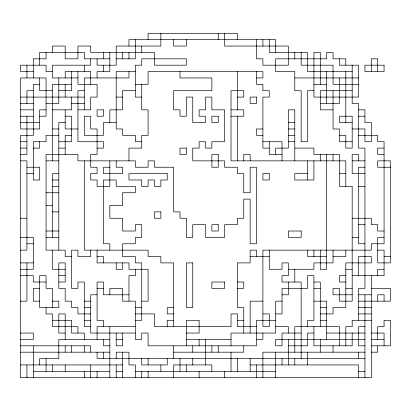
<?xml version="1.0" encoding="UTF-8"?>
<svg xmlns="http://www.w3.org/2000/svg" width="411" height="411" viewBox="0 0 411 411"><rect width="100%" height="100%" fill="white"/><g stroke="black" fill="none" stroke-linecap="round" stroke-linejoin="round"><path stroke-width="0.62" d="M109.835 58.814L84.327 58.814L84.327 52.438L39.682 52.438L39.682 65.195M116.215 58.814L135.347 58.814L135.347 39.682M33.306 71.571L20.55 71.571L20.55 65.195L46.063 65.195L46.063 71.571L52.438 71.571M135.347 71.571L116.215 71.571L116.215 128.967L122.591 128.967L122.591 135.347L135.347 135.347L135.347 141.723L141.723 141.723M352.186 71.571L307.541 71.571L307.541 52.438L269.277 52.438L269.277 39.682M77.946 77.946L52.438 77.946L52.438 65.195L90.703 65.195L90.703 58.814M256.521 77.946L262.896 77.946L262.896 71.571L148.104 71.571L148.104 84.327L135.347 84.327M294.785 77.946L358.562 77.946M39.682 84.327L33.306 84.327L33.306 135.347L20.55 135.347L20.55 377.694L371.318 377.694L371.318 275.653M71.571 84.327L52.438 84.327L52.438 160.855M313.917 84.327L326.673 84.327M358.562 84.327L333.054 84.327L333.054 65.195L301.165 65.195L301.165 52.438M33.306 90.703L26.926 90.703L26.926 103.459M52.438 90.703L39.682 90.703L39.682 77.946M58.814 90.703L71.571 90.703L71.571 71.571M84.327 90.703L77.946 90.703L77.946 141.723L103.459 141.723L103.459 148.104L97.083 148.104M135.347 90.703L122.591 90.703L122.591 109.835L109.835 109.835L109.835 122.591M313.917 90.703L307.541 90.703L307.541 141.723L301.165 141.723L301.165 90.703L294.785 90.703L294.785 71.571L275.653 71.571L275.653 58.814L326.673 58.814L326.673 52.438L333.054 52.438L333.054 58.814L345.805 58.814L345.805 65.195M352.186 90.703L320.297 90.703L320.297 109.835L333.054 109.835M20.55 97.083L84.327 97.083M116.215 97.083L122.591 97.083M141.723 97.083L135.347 97.083L135.347 65.195L141.723 65.195L141.723 58.814L186.368 58.814L186.368 65.195L154.479 65.195L154.479 52.438L90.703 52.438L90.703 46.063L77.946 46.063L77.946 58.814L65.195 58.814L65.195 46.063L52.438 46.063L52.438 52.438M237.388 97.083L243.764 97.083L243.764 90.703L231.013 90.703L231.013 160.855L345.805 160.855L345.805 186.368M20.55 103.459L33.306 103.459M46.063 103.459L58.814 103.459L58.814 77.946M71.571 103.459L84.327 103.459M320.297 103.459L339.429 103.459L339.429 77.946M20.55 109.835L33.306 109.835M46.063 109.835L39.682 109.835L39.682 128.967L20.55 128.967L20.55 77.946L46.063 77.946L46.063 116.215L39.682 116.215M52.438 109.835L71.571 109.835L71.571 97.083M77.946 109.835L90.703 109.835L90.703 97.083L97.083 97.083L97.083 84.327L77.946 84.327L77.946 71.571M231.013 109.835L243.764 109.835L243.764 116.215L231.013 116.215M358.562 109.835L364.937 109.835L364.937 122.591L371.318 122.591L371.318 141.723L364.937 141.723L364.937 128.967L352.186 128.967M20.55 116.215L33.306 116.215M65.195 116.215L71.571 116.215L71.571 141.723L58.814 141.723M358.562 116.215L364.937 116.215M20.55 122.591L39.682 122.591M65.195 122.591L58.814 122.591L58.814 250.145M116.215 122.591L103.459 122.591L103.459 135.347L84.327 135.347L84.327 116.215L90.703 116.215L90.703 128.967L97.083 128.967L97.083 154.479L90.703 154.479L90.703 167.236L97.083 167.236L97.083 173.612L90.703 173.612L90.703 179.987L97.083 179.987L97.083 186.368L109.835 186.368L109.835 160.855M288.409 122.591L294.785 122.591M352.186 122.591L339.429 122.591L339.429 116.215L352.186 116.215L352.186 148.104L345.805 148.104L345.805 135.347L339.429 135.347M52.438 128.967L58.814 128.967M77.946 128.967L65.195 128.967L65.195 109.835M262.896 128.967L256.521 128.967L256.521 135.347L262.896 135.347M288.409 128.967L294.785 128.967M58.814 135.347L46.063 135.347L46.063 141.723L33.306 141.723L33.306 179.987L39.682 179.987L39.682 167.236L26.926 167.236M71.571 135.347L65.195 135.347L65.195 154.479M288.409 135.347L294.785 135.347M358.562 135.347L377.694 135.347L377.694 141.723L384.074 141.723L384.074 243.764L371.318 243.764L371.318 250.145L262.896 250.145L262.896 326.673L269.277 326.673L269.277 313.917L262.896 313.917M20.55 141.723L26.926 141.723M262.896 141.723L282.033 141.723L282.033 160.855M288.409 141.723L294.785 141.723M352.186 141.723L339.429 141.723L339.429 128.967L333.054 128.967L333.054 90.703M20.55 148.104L26.926 148.104M33.306 148.104L39.682 148.104L39.682 141.723M58.814 148.104L65.195 148.104M269.277 148.104L262.896 148.104L262.896 97.083L269.277 97.083L269.277 90.703L262.896 90.703L262.896 84.327L256.521 84.327L256.521 71.571M294.785 148.104L313.917 148.104L313.917 154.479L339.429 154.479L339.429 186.368L352.186 186.368L352.186 301.165L339.429 301.165L339.429 288.409L333.054 288.409L333.054 294.785L352.186 294.785M384.074 148.104L377.694 148.104L377.694 154.479L384.074 154.479M20.55 154.479L26.926 154.479L26.926 116.215M282.033 154.479L269.277 154.479L269.277 141.723M20.55 160.855L26.926 160.855L26.926 250.145L20.55 250.145M46.063 160.855L58.814 160.855M352.186 160.855L364.937 160.855M109.835 167.236L103.459 167.236L103.459 173.612L122.591 173.612L122.591 167.236L116.215 167.236L116.215 160.855M364.937 167.236L358.562 167.236L358.562 243.764L364.937 243.764M390.45 167.236L377.694 167.236L377.694 160.855L390.45 160.855L390.45 262.896L377.694 262.896L377.694 237.388L384.074 237.388M26.926 173.612L33.306 173.612M58.814 173.612L52.438 173.612L52.438 237.388M307.541 173.612L294.785 173.612L294.785 179.987L313.917 179.987L313.917 160.855M339.429 173.612L345.805 173.612M364.937 173.612L352.186 173.612L352.186 154.479L358.562 154.479L358.562 160.855M52.438 179.987L58.814 179.987M52.438 186.368L58.814 186.368M358.562 186.368L364.937 186.368M46.063 192.744L58.814 192.744M46.063 205.5L52.438 205.5M52.438 211.876L58.814 211.876M20.55 218.256L26.926 218.256M352.186 218.256L371.318 218.256L371.318 224.632L377.694 224.632L377.694 231.013L384.074 231.013M358.562 224.632L364.937 224.632M46.063 231.013L58.814 231.013M20.55 237.388L33.306 237.388L33.306 269.277L20.55 269.277M46.063 237.388L58.814 237.388M352.186 237.388L358.562 237.388M26.926 243.764L33.306 243.764M377.694 250.145L384.074 250.145L384.074 275.653L352.186 275.653M71.571 256.521L65.195 256.521L65.195 250.145L46.063 250.145L46.063 154.479L77.946 154.479L77.946 160.855L135.347 160.855L135.347 167.236L148.104 167.236L148.104 160.855L154.479 160.855L154.479 167.236L173.612 167.236L173.612 211.876L179.987 211.876L179.987 218.256L186.368 218.256L186.368 237.388L192.744 237.388L192.744 224.632L205.5 224.632L205.5 237.388L224.632 237.388L224.632 224.632L237.388 224.632L237.388 218.256L243.764 218.256L243.764 199.124L250.145 199.124L250.145 243.764L256.521 243.764L256.521 167.236L250.145 167.236L250.145 192.744L243.764 192.744L243.764 173.612L237.388 173.612L237.388 167.236L224.632 167.236L224.632 160.855L192.744 160.855L192.744 148.104L199.124 148.104L199.124 141.723L205.5 141.723L205.5 148.104L211.876 148.104L211.876 141.723L224.632 141.723L224.632 109.835L211.876 109.835L211.876 97.083L205.5 97.083L205.5 109.835L199.124 109.835L199.124 116.215L205.5 116.215L205.5 122.591L192.744 122.591L192.744 97.083L186.368 97.083L186.368 116.215L179.987 116.215L179.987 109.835L173.612 109.835L173.612 90.703L211.876 90.703L211.876 77.946L179.987 77.946L179.987 71.571M97.083 256.521L103.459 256.521L103.459 262.896M250.145 256.521L269.277 256.521M326.673 256.521L307.541 256.521L307.541 250.145M333.054 256.521L345.805 256.521L345.805 250.145M384.074 256.521L390.45 256.521M20.55 262.896L33.306 262.896M65.195 269.277L52.438 269.277L52.438 250.145M288.409 269.277L313.917 269.277L313.917 262.896L333.054 262.896L333.054 250.145M345.805 269.277L352.186 269.277M384.074 269.277L377.694 269.277L377.694 275.653M20.55 275.653L33.306 275.653L33.306 282.033L46.063 282.033M58.814 275.653L65.195 275.653M345.805 275.653L339.429 275.653L339.429 282.033L345.805 282.033M58.814 282.033L65.195 282.033L65.195 262.896L58.814 262.896L58.814 288.409L65.195 288.409L65.195 301.165L71.571 301.165L71.571 307.541L77.946 307.541L77.946 313.917L90.703 313.917M237.388 282.033L243.764 282.033L243.764 288.409L237.388 288.409M313.917 282.033L320.297 282.033L320.297 326.673M39.682 288.409L33.306 288.409L33.306 301.165L39.682 301.165M97.083 288.409L103.459 288.409M313.917 288.409L320.297 288.409M345.805 288.409L352.186 288.409M371.318 288.409L390.45 288.409L390.45 301.165L358.562 301.165M97.083 294.785L90.703 294.785L90.703 333.054L135.347 333.054M128.967 294.785L103.459 294.785L103.459 282.033L97.083 282.033L97.083 320.297L103.459 320.297L103.459 326.673M282.033 294.785L288.409 294.785L288.409 282.033M358.562 294.785L371.318 294.785M20.55 301.165L26.926 301.165L26.926 262.896M52.438 301.165L58.814 301.165L58.814 307.541L39.682 307.541L39.682 275.653L46.063 275.653L46.063 288.409L52.438 288.409L52.438 307.541M84.327 301.165L90.703 301.165M141.723 301.165L148.104 301.165L148.104 269.277L128.967 269.277L128.967 262.896L97.083 262.896L97.083 250.145M262.896 301.165L250.145 301.165L250.145 333.054M282.033 301.165L275.653 301.165L275.653 333.054L231.013 333.054L231.013 345.805M313.917 301.165L326.673 301.165L326.673 339.429M84.327 307.541L90.703 307.541M135.347 307.541L141.723 307.541M173.612 307.541L167.236 307.541L167.236 313.917L173.612 313.917M320.297 307.541L326.673 307.541M358.562 307.541L371.318 307.541M135.347 313.917L154.479 313.917L154.479 326.673L231.013 326.673L231.013 313.917L237.388 313.917L237.388 326.673L256.521 326.673M275.653 313.917L282.033 313.917L282.033 288.409L307.541 288.409L307.541 275.653L313.917 275.653L313.917 320.297L307.541 320.297L307.541 326.673M320.297 313.917L333.054 313.917L333.054 307.541L345.805 307.541L345.805 262.896L371.318 262.896L371.318 256.521L358.562 256.521L358.562 275.653M358.562 313.917L371.318 313.917M52.438 320.297L71.571 320.297L71.571 333.054L84.327 333.054L84.327 339.429M84.327 320.297L90.703 320.297M135.347 320.297L141.723 320.297L141.723 262.896L135.347 262.896L135.347 256.521L122.591 256.521L122.591 243.764L135.347 243.764L135.347 237.388L141.723 237.388L141.723 224.632L135.347 224.632L135.347 231.013L122.591 231.013L122.591 218.256L109.835 218.256L109.835 205.5L122.591 205.5L122.591 192.744L135.347 192.744L135.347 186.368L116.215 186.368L116.215 179.987L103.459 179.987L103.459 243.764L109.835 243.764L109.835 250.145M173.612 320.297L167.236 320.297L167.236 326.673M237.388 320.297L243.764 320.297M275.653 320.297L256.521 320.297L256.521 345.805L148.104 345.805L148.104 333.054L141.723 333.054L141.723 339.429L135.347 339.429L135.347 301.165L122.591 301.165L122.591 288.409L109.835 288.409L109.835 294.785M320.297 320.297L326.673 320.297M371.318 320.297L352.186 320.297L352.186 326.673L345.805 326.673L345.805 345.805M90.703 326.673L84.327 326.673L84.327 282.033L77.946 282.033L77.946 288.409L71.571 288.409L71.571 250.145L77.946 250.145L77.946 256.521L90.703 256.521L90.703 250.145M135.347 326.673L97.083 326.673L97.083 339.429M275.653 326.673L288.409 326.673L288.409 333.054M364.937 326.673L358.562 326.673L358.562 345.805L364.937 345.805M20.55 333.054L33.306 333.054L33.306 339.429L20.55 339.429M65.195 333.054L58.814 333.054L58.814 313.917L65.195 313.917L65.195 339.429M186.368 333.054L199.124 333.054L199.124 320.297L186.368 320.297L186.368 345.805M301.165 333.054L282.033 333.054L282.033 345.805L275.653 345.805L275.653 339.429L364.937 339.429M313.917 333.054L307.541 333.054L307.541 345.805L288.409 345.805M326.673 333.054L364.937 333.054M371.318 333.054L384.074 333.054L384.074 345.805M109.835 339.429L58.814 339.429L58.814 358.562L39.682 358.562L39.682 364.937M116.215 339.429L122.591 339.429M186.368 339.429L231.013 339.429M256.521 339.429L262.896 339.429L262.896 333.054M371.318 339.429L384.074 339.429M20.55 345.805L90.703 345.805L90.703 352.186M109.835 345.805L103.459 345.805L103.459 339.429M371.318 345.805L390.45 345.805L390.45 320.297L384.074 320.297L384.074 326.673L377.694 326.673L377.694 339.429M20.55 352.186L109.835 352.186M173.612 352.186L243.764 352.186L243.764 345.805M364.937 352.186L262.896 352.186L262.896 377.694M371.318 352.186L377.694 352.186L377.694 345.805M364.937 358.562L97.083 358.562L97.083 352.186M20.55 364.937L122.591 364.937M250.145 364.937L358.562 364.937L358.562 377.694M33.306 371.318L109.835 371.318M116.215 371.318L122.591 371.318M135.347 371.318L275.653 371.318M358.562 371.318L364.937 371.318M384.074 301.165L384.074 294.785L377.694 294.785L377.694 301.165M377.694 71.571L377.694 58.814L371.318 58.814L371.318 71.571M364.937 294.785L364.937 377.694M358.562 320.297L358.562 288.409L364.937 288.409L364.937 148.104L358.562 148.104L358.562 103.459L352.186 103.459L352.186 65.195M358.562 352.186L358.562 358.562M352.186 333.054L352.186 345.805L313.917 345.805L313.917 326.673M345.805 71.571L345.805 122.591M339.429 58.814L339.429 65.195L358.562 65.195L358.562 97.083L313.917 97.083L313.917 52.438L320.297 52.438L320.297 84.327M339.429 345.805L339.429 326.673L294.785 326.673L294.785 352.186M333.054 154.479L333.054 160.855M333.054 345.805L333.054 352.186M326.673 71.571L326.673 103.459M326.673 154.479L326.673 269.277L320.297 269.277L320.297 250.145M320.297 154.479L320.297 160.855M320.297 339.429L320.297 352.186M313.917 250.145L313.917 256.521M307.541 160.855L307.541 179.987M307.541 352.186L307.541 364.937M301.165 358.562L301.165 282.033L282.033 282.033L282.033 275.653L288.409 275.653L288.409 262.896L282.033 262.896L282.033 269.277L269.277 269.277L269.277 250.145M294.785 52.438L294.785 58.814M294.785 160.855L294.785 109.835L288.409 109.835L288.409 148.104L275.653 148.104L275.653 154.479M294.785 269.277L294.785 282.033M294.785 358.562L294.785 364.937M288.409 339.429L288.409 364.937M282.033 358.562L282.033 364.937M275.653 52.438L275.653 39.682L128.967 39.682L128.967 46.063M275.653 352.186L275.653 377.694M262.896 39.682L262.896 46.063M256.521 39.682L256.521 58.814L262.896 58.814L262.896 65.195L288.409 65.195L288.409 46.063L224.632 46.063L224.632 33.306M256.521 256.521L256.521 250.145L250.145 250.145L250.145 262.896L237.388 262.896L237.388 307.541L243.764 307.541L243.764 333.054M256.521 364.937L256.521 377.694M250.145 160.855L250.145 154.479L243.764 154.479L243.764 160.855M250.145 358.562L250.145 371.318M237.388 39.682L237.388 33.306L148.104 33.306L148.104 39.682M237.388 71.571L237.388 109.835M237.388 116.215L237.388 160.855M237.388 358.562L237.388 371.318M231.013 352.186L231.013 371.318M224.632 371.318L224.632 377.694M218.256 33.306L218.256 39.682M218.256 345.805L218.256 352.186M211.876 345.805L211.876 352.186M211.876 371.318L211.876 364.937L173.612 364.937L173.612 377.694M205.5 339.429L205.5 364.937M199.124 339.429L199.124 345.805M199.124 371.318L199.124 377.694M192.744 345.805L192.744 352.186M192.744 358.562L192.744 364.937M186.368 39.682L186.368 46.063L173.612 46.063L173.612 39.682M186.368 364.937L186.368 371.318M179.987 358.562L179.987 371.318M173.612 326.673L173.612 262.896L160.855 262.896L160.855 256.521L148.104 256.521L148.104 250.145L84.327 250.145L84.327 160.855M173.612 345.805L173.612 358.562M167.236 358.562L167.236 364.937L141.723 364.937L141.723 358.562M160.855 33.306L160.855 46.063L116.215 46.063L116.215 65.195L97.083 65.195L97.083 58.814M160.855 364.937L160.855 371.318M148.104 358.562L148.104 364.937M148.104 371.318L148.104 377.694M141.723 46.063L141.723 52.438M141.723 84.327L141.723 109.835L148.104 109.835L148.104 135.347L141.723 135.347L141.723 148.104L128.967 148.104L128.967 160.855M141.723 371.318L141.723 377.694M135.347 269.277L135.347 275.653L128.967 275.653L128.967 301.165M135.347 377.694L135.347 364.937L128.967 364.937L128.967 352.186L116.215 352.186L116.215 358.562M128.967 52.438L128.967 58.814M128.967 71.571L128.967 77.946L84.327 77.946L84.327 109.835M122.591 52.438L122.591 58.814M122.591 262.896L122.591 269.277L116.215 269.277L116.215 262.896M122.591 333.054L122.591 345.805L116.215 345.805L116.215 333.054M122.591 352.186L122.591 377.694M116.215 364.937L116.215 377.694M109.835 52.438L109.835 71.571L97.083 71.571L97.083 77.946M109.835 326.673L109.835 377.694M103.459 52.438L103.459 58.814M103.459 65.195L103.459 71.571M103.459 352.186L103.459 358.562M97.083 371.318L97.083 377.694M90.703 84.327L90.703 71.571L65.195 71.571L65.195 77.946M90.703 364.937L90.703 377.694M84.327 65.195L84.327 71.571M84.327 345.805L84.327 352.186M84.327 371.318L84.327 377.694M77.946 333.054L77.946 326.673L52.438 326.673L52.438 313.917L46.063 313.917L46.063 307.541M71.571 345.805L71.571 352.186M65.195 84.327L65.195 97.083M65.195 345.805L65.195 352.186M65.195 364.937L65.195 371.318M52.438 364.937L52.438 371.318M46.063 52.438L46.063 58.814L33.306 58.814L33.306 77.946M46.063 358.562L46.063 371.318M33.306 345.805L33.306 377.694M26.926 65.195L26.926 77.946M26.926 364.937L26.926 377.694M384.074 65.195L364.937 65.195L364.937 71.571L384.074 71.571L384.074 65.195M256.521 97.083L250.145 97.083L250.145 103.459L256.521 103.459L256.521 97.083M103.459 109.835L97.083 109.835L97.083 116.215L103.459 116.215L103.459 109.835M218.256 116.215L211.876 116.215L211.876 122.591L218.256 122.591L218.256 116.215M186.368 148.104L179.987 148.104L179.987 154.479L186.368 154.479L186.368 148.104M218.256 154.479L211.876 154.479L211.876 167.236L218.256 167.236L218.256 154.479M167.236 173.612L128.967 173.612L128.967 179.987L141.723 179.987L141.723 186.368L148.104 186.368L148.104 179.987L154.479 179.987L154.479 186.368L160.855 186.368L160.855 179.987L167.236 179.987L167.236 173.612M269.277 173.612L262.896 173.612L262.896 179.987L269.277 179.987L269.277 173.612M160.855 211.876L154.479 211.876L154.479 218.256L160.855 218.256L160.855 211.876M218.256 224.632L211.876 224.632L211.876 231.013L218.256 231.013L218.256 224.632M301.165 231.013L288.409 231.013L288.409 237.388L301.165 237.388L301.165 231.013M192.744 262.896L186.368 262.896L186.368 307.541L192.744 307.541L192.744 262.896M224.632 282.033L211.876 282.033L211.876 288.409L224.632 288.409L224.632 282.033"/></g></svg>
